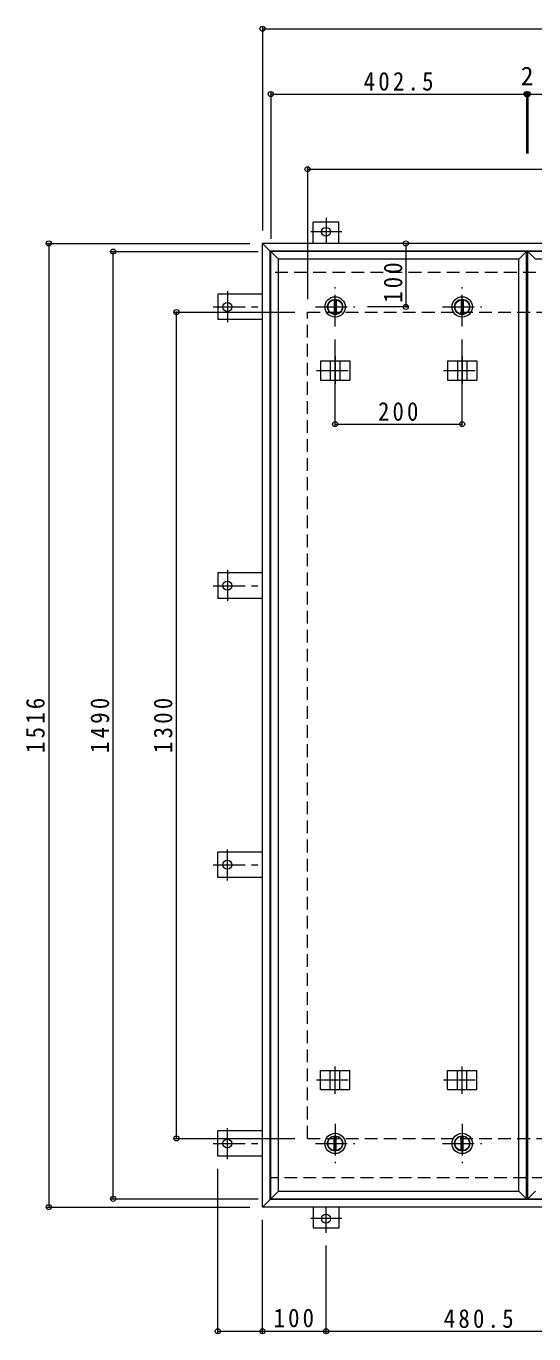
# Model space of a CAD drawing. Units: millimetres at full size, sheet at 1:10. Extents: x -2654 to 2766, y -1962 to 1858.
# Drawn here: x -2654 to -1855, y -383 to 1674 of the extents above; entities that cross this region are included whole.
import ezdxf
from ezdxf.enums import TextEntityAlignment as Align

# ---------------------------------------------------------------- set-up
doc = ezdxf.new("R2010")
doc.units = ezdxf.units.MM
doc.header["$LTSCALE"] = 10
doc.header["$PDMODE"] = 32
doc.header["$PDSIZE"] = 8
doc.linetypes.add('CHAIN1', pattern=[8, 5, -1, 1, -1])
doc.linetypes.add('DASHED2', pattern=[3, 2, -1])
for name, color, linetype, lineweight in [('0-1_躯体', 2, 'DASHED2', 9), ('0-2_仕上', 4, 'Continuous', 9), ('0-3_建具', 4, 'Continuous', 9), ('0-C', 2, 'Continuous', 9), ('0-E', 3, 'Continuous', 9), ('0-F', 7, 'Continuous', 9)]:
    doc.layers.add(name, color=color, linetype=linetype, lineweight=lineweight)
doc.styles.add('ＭＳ ゴシック', font='')
doc.styles.get('ＭＳ ゴシック').set_extended_font_data('MS Gothic')

msp = doc.modelspace()

# ---------------------------------------------------------------- linework, layer by layer
at = {"layer": '0-1_躯体'}
for p, q in [((-652.35, 1286.63), (-2270.35, 1286.63)), ((-2211.35, 1224.63), (-711.35, 1224.63)), ((-2211.35, -75.37), (-2211.35, 1224.63)), ((-2211.35, -75.37), (-711.35, -75.37)), ((-1057.85, -137.37), (-2270.35, -137.37))]:
    msp.add_line(p, q, dxfattribs=at)
at = {"layer": '0-2_仕上'}
for p, q in [((-2269.35, -170.37), (-2269.35, 1319.63)), ((-1866.85, -170.37), (-1866.85, 1319.63)), ((-1864.85, -170.37), (-1864.85, 1319.63)), ((-2257.35, -158.37), (-2257.35, 1307.63)), ((-1878.85, -158.37), (-1878.85, 1307.63))]:
    msp.add_line(p, q, dxfattribs=at)
for points in [[(-1878.85, 1307.63), (-1866.85, 1319.63), (-2269.35, 1319.63)], [(-1878.85, 1307.63), (-2257.35, 1307.63), (-2269.35, 1319.63)], [(-1474.35, 1307.63), (-1462.35, 1319.63), (-1864.85, 1319.63)], [(-1474.35, 1307.63), (-1852.85, 1307.63), (-1864.85, 1319.63)], [(-2257.35, -158.37), (-2269.35, -170.37), (-1866.85, -170.37)], [(-2257.35, -158.37), (-1878.85, -158.37), (-1866.85, -170.37)], [(-1852.85, -158.37), (-1864.85, -170.37), (-1462.35, -170.37)]]:
    msp.add_lwpolyline(points, dxfattribs=at)
at = {"layer": '0-3_建具', "color": 2}
for p, q in [((-2282.35, 1332.63), (-2270.35, 1320.63)), ((-640.35, 1332.63), (-2282.35, 1332.63)), ((-2282.35, -183.37), (-2282.35, 1332.63)), ((-652.35, 1320.63), (-2270.35, 1320.63)), ((-2270.35, -171.37), (-2270.35, 1320.63)), ((-2282.35, -183.37), (-2270.35, -171.37)), ((-640.35, -183.37), (-2282.35, -183.37)), ((-652.35, -171.37), (-2270.35, -171.37))]:
    msp.add_line(p, q, dxfattribs=at)
at = {"layer": '0-3_建具', "linetype": 'CHAIN1'}
for p, q in [((-2168.1, 1154.75), (-2168.1, 1111.51)), ((-1968.1, 1154.75), (-1968.1, 1111.51)), ((-2197.51, 1132.63), (-2138.69, 1132.63)), ((-1997.51, 1132.63), (-1938.69, 1132.63)), ((-2168.1, -5.48), (-2168.1, 37.75)), ((-1968.1, -5.48), (-1968.1, 37.75)), ((-2197.51, 16.63), (-2138.69, 16.63)), ((-1997.51, 16.63), (-1938.69, 16.63))]:
    msp.add_line(p, q, dxfattribs=at)
at = {"layer": '0-3_建具'}
for p, q in [((-2191.19, 1147.63), (-2191.19, 1117.63)), ((-2191.19, 1147.63), (-2145.01, 1147.63)), ((-2175.6, 1147.63), (-2175.6, 1117.63)), ((-2160.6, 1147.63), (-2160.6, 1117.63)), ((-2145.01, 1147.63), (-2145.01, 1117.63)), ((-1991.19, 1147.63), (-1945.01, 1147.63)), ((-1991.19, 1147.63), (-1991.19, 1117.63)), ((-1975.6, 1147.63), (-1975.6, 1117.63)), ((-1960.6, 1147.63), (-1960.6, 1117.63)), ((-1945.01, 1147.63), (-1945.01, 1117.63)), ((-2191.19, 1117.63), (-2145.01, 1117.63)), ((-1991.19, 1117.63), (-1945.01, 1117.63)), ((-2191.19, 31.63), (-2145.01, 31.63)), ((-2191.19, 1.63), (-2191.19, 31.63)), ((-2175.6, 1.63), (-2175.6, 31.63)), ((-2160.6, 1.63), (-2160.6, 31.63)), ((-2145.01, 1.63), (-2145.01, 31.63)), ((-1991.19, 31.63), (-1945.01, 31.63)), ((-1991.19, 1.63), (-1991.19, 31.63)), ((-1975.6, 1.63), (-1975.6, 31.63)), ((-1960.6, 1.63), (-1960.6, 31.63)), ((-1945.01, 1.63), (-1945.01, 31.63)), ((-2191.19, 1.63), (-2145.01, 1.63)), ((-1991.19, 1.63), (-1945.01, 1.63))]:
    msp.add_line(p, q, dxfattribs=at)
at = {"layer": '0-C', "linetype": 'CHAIN1'}
for p, q in [((-2168.1, 1201.63), (-2168.1, 1263.63)), ((-1968.1, 1201.63), (-1968.1, 1263.63)), ((-2199.1, 1232.63), (-2137.1, 1232.63)), ((-1999.1, 1232.63), (-1937.1, 1232.63)), ((-2168.1, -52.37), (-2168.1, -114.37)), ((-1968.1, -52.37), (-1968.1, -114.37)), ((-2199.1, -83.37), (-2137.1, -83.37)), ((-1999.1, -83.37), (-1937.1, -83.37))]:
    msp.add_line(p, q, dxfattribs=at)
at = {"layer": '0-C'}
for p, q in [((-2169.6, 1244.04), (-2169.6, 1221.23)), ((-2166.6, 1244.04), (-2166.6, 1221.23)), ((-1969.6, 1244.04), (-1969.6, 1221.23)), ((-1966.6, 1244.04), (-1966.6, 1221.23)), ((-2169.6, -94.77), (-2169.6, -71.97)), ((-2166.6, -94.77), (-2166.6, -71.97)), ((-1969.6, -94.77), (-1969.6, -71.97)), ((-1966.6, -94.77), (-1966.6, -71.97))]:
    msp.add_line(p, q, dxfattribs=at)
for centre, radius in [((-2168.1, 1232.63), 16), ((-2168.1, 1232.63), 12), ((-2168.1, 1232.63), 11.5), ((-1968.1, 1232.63), 16), ((-1968.1, 1232.63), 12), ((-1968.1, 1232.63), 11.5), ((-2168.1, -83.37), 16), ((-2168.1, -83.37), 12), ((-2168.1, -83.37), 11.5), ((-1968.1, -83.37), 16), ((-1968.1, -83.37), 12), ((-1968.1, -83.37), 11.5)]:
    msp.add_circle(centre, radius, dxfattribs=at)
at = {"layer": '0-E'}
for p, q in [((-2202.35, 1332.63), (-2202.35, 1365.83)), ((-2162.35, 1365.83), (-2202.35, 1365.83)), ((-2162.35, 1332.63), (-2162.35, 1365.83)), ((-2282.35, 1252.63), (-2352.55, 1252.63)), ((-2352.55, 1252.63), (-2352.55, 1212.63)), ((-2282.35, 1212.63), (-2352.55, 1212.63)), ((-2352.55, 814.13), (-2352.55, 774.13)), ((-2282.35, 814.13), (-2352.55, 814.13)), ((-2282.35, 774.13), (-2352.55, 774.13)), ((-2352.55, 335.13), (-2352.55, 375.13)), ((-2282.35, 375.13), (-2352.55, 375.13)), ((-2282.35, 335.13), (-2352.55, 335.13)), ((-2282.35, -63.37), (-2352.55, -63.37)), ((-2352.55, -103.37), (-2352.55, -63.37)), ((-2282.35, -103.37), (-2352.55, -103.37)), ((-2202.35, -183.37), (-2202.35, -216.57)), ((-2162.35, -183.37), (-2162.35, -216.57)), ((-2162.35, -216.57), (-2202.35, -216.57))]:
    msp.add_line(p, q, dxfattribs=at)
at = {"layer": '0-E', "linetype": 'CHAIN1'}
for p, q in [((-2182.35, 1372.99), (-2182.35, 1332.83)), ((-2157.51, 1350.83), (-2206.39, 1350.83)), ((-2337.55, 1257.47), (-2337.55, 1208.59)), ((-2359.71, 1232.63), (-2282.35, 1232.63)), ((-2337.55, 818.97), (-2337.55, 770.09)), ((-2359.71, 794.13), (-2282.35, 794.13)), ((-2337.55, 330.29), (-2337.55, 379.18)), ((-2359.71, 355.13), (-2282.35, 355.13)), ((-2337.55, -108.21), (-2337.55, -59.32)), ((-2359.71, -83.37), (-2282.35, -83.37)), ((-2182.35, -223.72), (-2182.35, -183.57)), ((-2157.51, -201.57), (-2206.39, -201.57))]:
    msp.add_line(p, q, dxfattribs=at)
at = {"layer": '0-E'}
for centre in [(-2182.35, 1350.83), (-2337.55, 1232.63), (-2337.55, 794.13), (-2337.55, 355.13), (-2337.55, -83.37), (-2182.35, -201.57)]:
    msp.add_circle(centre, 7, dxfattribs=at)
at = {"layer": '0-F'}
for p, q in [((-2282.35, 1673.35), (-2282.35, 1352.63)), ((-2282.35, 1670.35), (-640.35, 1670.35)), ((-2269.35, 1570.55), (-2269.35, 1339.63)), ((-2269.35, 1567.55), (-1866.85, 1567.55)), ((-1866.85, 1570.55), (-1866.85, 1473.78)), ((-1866.85, 1567.55), (-1864.85, 1567.55)), ((-1864.85, 1570.55), (-1864.85, 1473.78)), ((-1864.85, 1567.55), (-1462.35, 1567.55)), ((-2211.35, 1452.35), (-2211.35, 1244.63)), ((-2211.35, 1449.35), (-711.35, 1449.35)), ((-2621.75, 1332.63), (-2302.35, 1332.63)), ((-2618.75, 1332.63), (-2618.75, -183.37)), ((-2520.31, 1319.63), (-2289.35, 1319.63)), ((-2517.31, -170.37), (-2517.31, 1319.63)), ((-2056.96, 1332.63), (-2056.96, 1232.63)), ((-2420.86, 1224.63), (-2231.35, 1224.63)), ((-2417.86, -75.37), (-2417.86, 1224.63)), ((-2053.96, 1232.63), (-2117.1, 1232.63)), ((-2168.1, 1045.2), (-2168.1, 1181.63)), ((-1968.1, 1045.2), (-1968.1, 1181.63)), ((-2168.1, 1048.2), (-1968.1, 1048.2)), ((-2420.86, -75.37), (-2231.35, -75.37)), ((-2352.55, -381.82), (-2352.55, -123.37)), ((-2621.75, -183.37), (-2302.35, -183.37)), ((-2520.31, -170.37), (-2289.35, -170.37)), ((-2282.35, -381.82), (-2282.35, -203.37)), ((-2182.35, -381.82), (-2182.35, -243.72)), ((-2352.55, -378.82), (-2282.35, -378.82)), ((-2282.35, -378.82), (-2182.35, -378.82)), ((-2182.35, -378.82), (-1701.85, -378.82))]:
    msp.add_line(p, q, dxfattribs=at)
for p in [(-2282.35, 1670.35), (-2269.35, 1567.55), (-1866.85, 1567.55), (-1864.85, 1567.55), (-2211.35, 1449.35), (-2618.75, 1332.63), (-2517.31, 1319.63), (-2056.96, 1332.63), (-2056.96, 1232.63), (-2417.86, 1224.63), (-2168.1, 1048.2), (-1968.1, 1048.2), (-2417.86, -75.37), (-2618.75, -183.37), (-2517.31, -170.37), (-2352.55, -378.82), (-2282.35, -378.82), (-2182.35, -378.82)]:
    msp.add_point(p, dxfattribs=at)

# ---------------------------------------------------------------- texts
at = {"layer": '0-F', "color": 2, "style": 'ＭＳ ゴシック'}
msp.add_text('2', height=29.33, dxfattribs=at).set_placement((-1875.85, 1572.55), align=Align.BOTTOM_LEFT)
at = {"layer": '0-F', "color": 2, "char_height": 29.33, "attachment_point": 7, "style": 'ＭＳ ゴシック'}
for s, insert in [('\\T1.28;\\W0.9;402.5', (-2123.1, 1572.55)), ('\\T1.27;\\W0.9;200', (-2100.6, 1053.2)), ('\\T1.27;\\W0.9;100', (-2264.85, -372.82)), ('\\T1.28;\\W0.9;480.5', (-1997.1, -373.82))]:
    msp.add_mtext(s, dxfattribs=dict(at, insert=insert))
at = {"layer": '0-F', "color": 2, "char_height": 29.33, "attachment_point": 7, "rotation": 90, "style": 'ＭＳ ゴシック'}
for s, insert in [('\\T1.27;\\W0.9;100', (-2061.96, 1239.15)), ('\\T1.28;\\W0.9;1516', (-2624.75, 530.88)), ('\\T1.28;\\W0.9;1490', (-2523.31, 530.88)), ('\\T1.28;\\W0.9;1300', (-2423.86, 530.88))]:
    msp.add_mtext(s, dxfattribs=dict(at, insert=insert))

doc.saveas('drawing.dxf')
